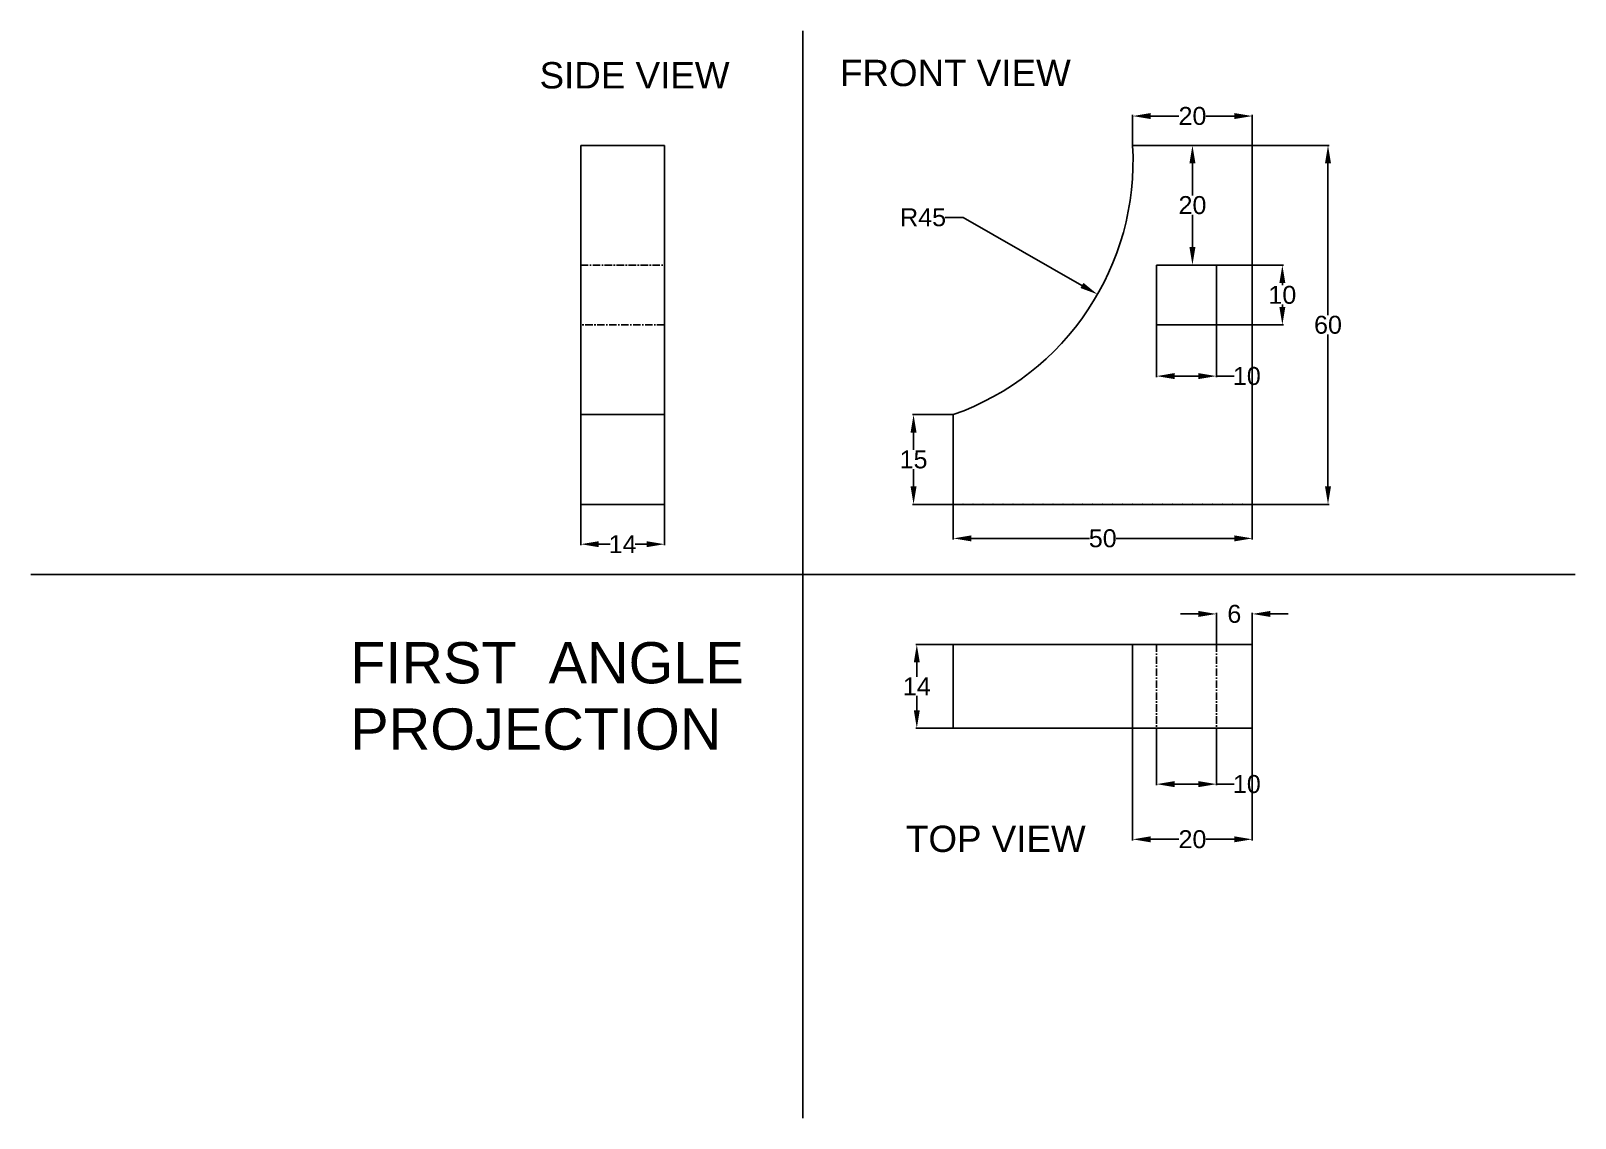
# Model space of a CAD drawing. Header units: inches. Extents: x -75 to 7550515, y 470 to 8171117.
# Drawn here: x -75 to 183.2, y 470.4 to 652 of the extents above.
import ezdxf

# ---------------------------------------------------------------- set-up
doc = ezdxf.new("R2010")
doc.units = ezdxf.units.IN
doc.header["$MEASUREMENT"] = 0
doc.linetypes.add('CENTER', pattern=[2, 1.25, -0.25, 0.25, -0.25])
doc.styles.get("Standard").update_dxf_attribs({"font": 'arial.ttf'})
doc.dimstyles.get("Standard").update_dxf_attribs({"dimtxt": 3, "dimasz": 3, "dimexe": 0.18, "dimexo": 0.0625, "dimgap": 0.09, "dimtad": 0, "dimtih": 1, "dimtoh": 1, "dimdec": 0, "dimzin": 0, "dimdsep": 46, "dimtxsty": 'Standard', "dimcen": 0.09, "dimadec": 0, "dimazin": 0, "dimtfac": 1, "dimtdec": 0, "dimtofl": 0, "dimtmove": 0, "dimatfit": 3, "dimfxl": 1, "dimtolj": 1, "dimtzin": 0, "dimarcsym": 0})

# ---------------------------------------------------------------- blocks, each defined once
blk = doc.blocks.new('*D24')
at = {"color": 0, "lineweight": -2, "transparency": 16777216}
for p, q in [((109.23, 632.97), (109.23, 637.99)), ((112.23, 637.81), (116.97, 637.81)), ((126.23, 637.81), (121.48, 637.81)), ((129.23, 632.97), (129.23, 637.99))]:
    blk.add_line(p, q, dxfattribs=at)
at = {"color": 0, "transparency": 16777216}
for points in [[(112.23, 638.31), (112.23, 637.31), (109.23, 637.81)], [(126.23, 638.31), (126.23, 637.31), (129.23, 637.81)]]:
    blk.add_solid(points, dxfattribs=at)
at = {"layer": 'Defpoints', "color": 0, "transparency": 16777216}
for p in [(129.23, 637.81), (109.23, 632.91), (129.23, 632.91)]:
    blk.add_point(p, dxfattribs=at)
at = {"color": 0, "transparency": 16777216, "insert": (119.23, 637.81), "char_height": 3, "attachment_point": 5}
blk.add_mtext('\\A1;20', dxfattribs=at)
blk = doc.blocks.new('*D20')
at = {"color": 0, "lineweight": -2, "transparency": 16777216}
for p, q in [((129.29, 632.91), (142.07, 632.91)), ((141.89, 629.91), (141.89, 604.53)), ((141.89, 575.91), (141.89, 601.29)), ((129.29, 572.91), (142.07, 572.91))]:
    blk.add_line(p, q, dxfattribs=at)
at = {"color": 0, "transparency": 16777216}
for points in [[(141.39, 629.91), (142.39, 629.91), (141.89, 632.91)], [(141.39, 575.91), (142.39, 575.91), (141.89, 572.91)]]:
    blk.add_solid(points, dxfattribs=at)
at = {"layer": 'Defpoints', "color": 0, "transparency": 16777216}
for p in [(129.23, 632.91), (129.23, 572.91), (141.89, 572.91)]:
    blk.add_point(p, dxfattribs=at)
at = {"color": 0, "transparency": 16777216, "insert": (141.89, 602.91), "char_height": 3, "attachment_point": 5}
blk.add_mtext('\\A1;60', dxfattribs=at)
blk = doc.blocks.new('*D25')
at = {"color": 0, "lineweight": -2, "transparency": 16777216}
for p, q in [((79.16, 549.5), (72.96, 549.5)), ((73.14, 546.5), (73.14, 544.1)), ((73.14, 538.5), (73.14, 540.91)), ((79.16, 535.5), (72.96, 535.5))]:
    blk.add_line(p, q, dxfattribs=at)
at = {"color": 0, "transparency": 16777216}
for points in [[(72.64, 546.5), (73.64, 546.5), (73.14, 549.5)], [(72.64, 538.5), (73.64, 538.5), (73.14, 535.5)]]:
    blk.add_solid(points, dxfattribs=at)
at = {"layer": 'Defpoints', "color": 0, "transparency": 16777216}
for p in [(79.23, 549.5), (73.14, 535.5), (79.23, 535.5)]:
    blk.add_point(p, dxfattribs=at)
at = {"color": 0, "transparency": 16777216, "insert": (73.14, 542.5), "char_height": 3, "attachment_point": 5}
blk.add_mtext('\\A1;14', dxfattribs=at)
blk = doc.blocks.new('*D26')
at = {"color": 0, "lineweight": -2, "transparency": 16777216}
for p, q in [((109.23, 535.44), (109.23, 516.76)), ((129.23, 535.44), (129.23, 516.76)), ((112.23, 516.94), (116.97, 516.94)), ((126.23, 516.94), (121.48, 516.94))]:
    blk.add_line(p, q, dxfattribs=at)
at = {"color": 0, "transparency": 16777216}
for points in [[(112.23, 517.44), (112.23, 516.44), (109.23, 516.94)], [(126.23, 517.44), (126.23, 516.44), (129.23, 516.94)]]:
    blk.add_solid(points, dxfattribs=at)
at = {"layer": 'Defpoints', "color": 0, "transparency": 16777216}
for p in [(109.23, 535.5), (129.23, 535.5), (129.23, 516.94)]:
    blk.add_point(p, dxfattribs=at)
at = {"color": 0, "transparency": 16777216, "insert": (119.23, 516.94), "char_height": 3, "attachment_point": 5}
blk.add_mtext('\\A1;20', dxfattribs=at)
blk = doc.blocks.new('*D27')
at = {"color": 0, "lineweight": -2, "transparency": 16777216}
for p, q in [((113.23, 535.44), (113.23, 525.98)), ((123.23, 535.44), (123.23, 525.98)), ((116.23, 526.16), (120.23, 526.16)), ((123.23, 526.16), (126.23, 526.16))]:
    blk.add_line(p, q, dxfattribs=at)
at = {"color": 0, "transparency": 16777216}
for points in [[(116.23, 526.66), (116.23, 525.66), (113.23, 526.16)], [(120.23, 526.66), (120.23, 525.66), (123.23, 526.16)]]:
    blk.add_solid(points, dxfattribs=at)
at = {"layer": 'Defpoints', "color": 0, "transparency": 16777216}
for p in [(113.23, 535.5), (123.23, 535.5), (123.23, 526.16)]:
    blk.add_point(p, dxfattribs=at)
at = {"color": 0, "transparency": 16777216, "insert": (128.32, 526.16), "char_height": 3, "attachment_point": 5}
blk.add_mtext('\\A1;10', dxfattribs=at)
blk = doc.blocks.new('*D28')
at = {"color": 0, "lineweight": -2, "transparency": 16777216}
for p, q in [((120.23, 554.6), (117.23, 554.6)), ((123.23, 549.56), (123.23, 554.78)), ((129.23, 549.56), (129.23, 554.78)), ((132.23, 554.6), (135.23, 554.6))]:
    blk.add_line(p, q, dxfattribs=at)
at = {"color": 0, "transparency": 16777216}
for points in [[(120.23, 555.1), (120.23, 554.1), (123.23, 554.6)], [(132.23, 555.1), (132.23, 554.1), (129.23, 554.6)]]:
    blk.add_solid(points, dxfattribs=at)
at = {"layer": 'Defpoints', "color": 0, "transparency": 16777216}
for p in [(129.23, 554.6), (123.23, 549.5), (129.23, 549.5)]:
    blk.add_point(p, dxfattribs=at)
at = {"color": 0, "transparency": 16777216, "insert": (126.23, 554.6), "char_height": 3, "attachment_point": 5}
blk.add_mtext('\\A1;6', dxfattribs=at)
blk = doc.blocks.new('*D21')
at = {"color": 0, "lineweight": -2, "transparency": 16777216}
for p, q in [((123.29, 612.91), (134.44, 612.91)), ((134.26, 609.91), (134.26, 609.53)), ((134.26, 605.91), (134.26, 606.29)), ((123.29, 602.91), (134.44, 602.91))]:
    blk.add_line(p, q, dxfattribs=at)
at = {"color": 0, "transparency": 16777216}
for points in [[(133.76, 609.91), (134.76, 609.91), (134.26, 612.91)], [(133.76, 605.91), (134.76, 605.91), (134.26, 602.91)]]:
    blk.add_solid(points, dxfattribs=at)
at = {"layer": 'Defpoints', "color": 0, "transparency": 16777216}
for p in [(123.23, 612.91), (123.23, 602.91), (134.26, 602.91)]:
    blk.add_point(p, dxfattribs=at)
at = {"color": 0, "transparency": 16777216, "insert": (134.26, 607.91), "char_height": 3, "attachment_point": 5}
blk.add_mtext('\\A1;10', dxfattribs=at)
blk = doc.blocks.new('*D22')
at = {"color": 0, "lineweight": -2, "transparency": 16777216}
for p, q in [((123.23, 632.91), (119.05, 632.91)), ((119.23, 629.91), (119.23, 624.53)), ((119.23, 615.91), (119.23, 621.29)), ((123.23, 612.91), (119.05, 612.91))]:
    blk.add_line(p, q, dxfattribs=at)
at = {"color": 0, "transparency": 16777216}
for points in [[(118.73, 629.91), (119.73, 629.91), (119.23, 632.91)], [(118.73, 615.91), (119.73, 615.91), (119.23, 612.91)]]:
    blk.add_solid(points, dxfattribs=at)
at = {"layer": 'Defpoints', "color": 0, "transparency": 16777216}
for p in [(119.23, 632.91), (123.29, 632.91), (123.29, 612.91)]:
    blk.add_point(p, dxfattribs=at)
at = {"color": 0, "transparency": 16777216, "insert": (119.23, 622.91), "char_height": 3, "attachment_point": 5}
blk.add_mtext('\\A1;20', dxfattribs=at)
blk = doc.blocks.new('*D16')
at = {"color": 0, "lineweight": -2, "transparency": 16777216}
for p, q in [((79.16, 587.91), (72.42, 587.91)), ((72.6, 584.91), (72.6, 582.03)), ((72.6, 575.91), (72.6, 578.79)), ((79.16, 572.91), (72.42, 572.91))]:
    blk.add_line(p, q, dxfattribs=at)
at = {"color": 0, "transparency": 16777216}
for points in [[(72.1, 584.91), (73.1, 584.91), (72.6, 587.91)], [(72.1, 575.91), (73.1, 575.91), (72.6, 572.91)]]:
    blk.add_solid(points, dxfattribs=at)
at = {"layer": 'Defpoints', "color": 0, "transparency": 16777216}
for p in [(79.23, 587.91), (72.6, 572.91), (79.23, 572.91)]:
    blk.add_point(p, dxfattribs=at)
at = {"color": 0, "transparency": 16777216, "insert": (72.6, 580.41), "char_height": 3, "attachment_point": 5}
blk.add_mtext('\\A1;15', dxfattribs=at)
blk = doc.blocks.new('*D17')
at = {"color": 0, "lineweight": -2, "transparency": 16777216}
for p, q in [((79.23, 572.84), (79.23, 567.05)), ((129.23, 572.84), (129.23, 567.05)), ((82.23, 567.23), (101.99, 567.23)), ((126.23, 567.23), (106.46, 567.23))]:
    blk.add_line(p, q, dxfattribs=at)
at = {"color": 0, "transparency": 16777216}
for points in [[(82.23, 567.73), (82.23, 566.73), (79.23, 567.23)], [(126.23, 567.73), (126.23, 566.73), (129.23, 567.23)]]:
    blk.add_solid(points, dxfattribs=at)
at = {"layer": 'Defpoints', "color": 0, "transparency": 16777216}
for p in [(79.23, 572.91), (129.23, 572.91), (129.23, 567.23)]:
    blk.add_point(p, dxfattribs=at)
at = {"color": 0, "transparency": 16777216, "insert": (104.23, 567.23), "char_height": 3, "attachment_point": 5}
blk.add_mtext('\\A1;50', dxfattribs=at)
blk = doc.blocks.new('*D18')
at = {"color": 0, "lineweight": -2, "transparency": 16777216}
for p, q in [((77.87, 620.88), (80.87, 620.88)), ((80.87, 620.88), (100.75, 609.5))]:
    blk.add_line(p, q, dxfattribs=at)
at = {"color": 0, "transparency": 16777216}
blk.add_solid([(101, 609.93), (100.5, 609.07), (103.36, 608.01)], dxfattribs=at)
at = {"layer": 'Defpoints', "color": 0, "transparency": 16777216}
for p in [(64.3, 630.36), (103.36, 608.01)]:
    blk.add_point(p, dxfattribs=at)
at = {"color": 0, "transparency": 16777216, "insert": (74.19, 620.88), "char_height": 3, "attachment_point": 5}
blk.add_mtext('\\A1;R45', dxfattribs=at)
blk = doc.blocks.new('*D23')
at = {"color": 0, "lineweight": -2, "transparency": 16777216}
for p, q in [((16.95, 572.84), (16.95, 566.08)), ((30.95, 572.84), (30.95, 566.08)), ((19.95, 566.26), (21.86, 566.26)), ((27.95, 566.26), (26.04, 566.26))]:
    blk.add_line(p, q, dxfattribs=at)
at = {"color": 0, "transparency": 16777216}
for points in [[(19.95, 566.76), (19.95, 565.76), (16.95, 566.26)], [(27.95, 566.76), (27.95, 565.76), (30.95, 566.26)]]:
    blk.add_solid(points, dxfattribs=at)
at = {"layer": 'Defpoints', "color": 0, "transparency": 16777216}
for p in [(16.95, 572.91), (30.95, 572.91), (30.95, 566.26)]:
    blk.add_point(p, dxfattribs=at)
at = {"color": 0, "transparency": 16777216, "insert": (23.95, 566.26), "char_height": 3, "attachment_point": 5}
blk.add_mtext('\\A1;14', dxfattribs=at)
blk = doc.blocks.new('*D19')
at = {"color": 0, "lineweight": -2, "transparency": 16777216}
for p, q in [((113.23, 602.84), (113.23, 594.17)), ((123.23, 602.84), (123.23, 594.17)), ((116.23, 594.35), (120.23, 594.35)), ((123.23, 594.35), (126.23, 594.35))]:
    blk.add_line(p, q, dxfattribs=at)
at = {"color": 0, "transparency": 16777216}
for points in [[(116.23, 594.85), (116.23, 593.85), (113.23, 594.35)], [(120.23, 594.85), (120.23, 593.85), (123.23, 594.35)]]:
    blk.add_solid(points, dxfattribs=at)
at = {"layer": 'Defpoints', "color": 0, "transparency": 16777216}
for p in [(113.23, 602.91), (123.23, 602.91), (123.23, 594.35)]:
    blk.add_point(p, dxfattribs=at)
at = {"color": 0, "transparency": 16777216, "insert": (128.32, 594.35), "char_height": 3, "attachment_point": 5}
blk.add_mtext('\\A1;10', dxfattribs=at)

msp = doc.modelspace()

# ---------------------------------------------------------------- linework, layer by layer
for p, q in [((54.11, 652.04), (54.11, 470.35)), ((30.95, 632.91), (16.95, 632.91)), ((16.95, 632.91), (16.95, 572.91)), ((16.95, 632.91), (16.95, 612.91)), ((30.95, 572.91), (30.95, 632.91)), ((129.23, 632.91), (109.23, 632.91)), ((129.23, 572.91), (129.23, 632.91)), ((129.23, 632.91), (129.23, 612.91)), ((30.95, 612.91), (30.95, 602.91)), ((123.23, 612.91), (113.23, 612.91)), ((113.23, 612.91), (113.23, 602.91)), ((123.23, 602.91), (123.23, 612.91)), ((113.23, 602.91), (123.23, 602.91)), ((16.95, 572.91), (16.95, 587.91)), ((16.95, 587.91), (30.95, 587.91)), ((79.23, 572.91), (79.23, 587.91)), ((16.95, 572.91), (30.95, 572.91)), ((79.23, 572.91), (129.23, 572.91)), ((-74.98, 561.19), (183.21, 561.19)), ((79.23, 549.5), (129.23, 549.5)), ((79.23, 535.5), (79.23, 549.5)), ((109.23, 549.5), (109.23, 535.5)), ((129.23, 549.5), (129.23, 535.5)), ((129.23, 535.5), (79.23, 535.5))]:
    msp.add_line(p, q)
at = {"color": 6, "linetype": 'CENTER'}
for p, q in [((16.95, 612.91), (30.95, 612.91)), ((30.95, 602.91), (16.95, 602.91)), ((113.23, 549.5), (113.23, 535.5)), ((123.23, 549.5), (123.23, 535.5))]:
    msp.add_line(p, q, dxfattribs=at)
msp.add_arc((64.3, 630.36), 45, 289.3737, 3.2461)
for p in [(80.89, 572.91), (82.56, 572.91), (84.23, 572.91), (85.89, 572.91), (87.56, 572.91), (89.23, 572.91), (90.89, 572.91), (92.56, 572.91), (94.23, 572.91), (95.89, 572.91), (97.56, 572.91), (99.23, 572.91), (100.89, 572.91), (102.56, 572.91), (104.23, 572.91), (104.23, 572.91), (105.89, 572.91), (107.56, 572.91), (109.23, 572.91), (110.89, 572.91), (112.56, 572.91), (114.23, 572.91), (115.89, 572.91), (117.56, 572.91), (119.23, 572.91), (120.89, 572.91), (122.56, 572.91), (124.23, 572.91), (125.89, 572.91), (127.56, 572.91), (129.23, 572.91)]:
    msp.add_point(p)

# ---------------------------------------------------------------- texts
for s, height, p in [('SIDE VIEW', 4.4, (10.07, 642.42)), ('FRONT VIEW', 4.4, (60.3, 642.81)), ('FIRST  ANGLE', 6.8919, (-21.58, 543)), ('PROJECTION', 6.892, (-21.58, 531.92)), ('TOP VIEW', 4.4, (71.33, 514.82))]:
    msp.add_text(s, height=height).set_placement(p)

# ---------------------------------------------------------------- dimensions: what is measured, and where the dimension line sits
for base, p1, p2, picture, middle in [((129.23, 637.81), (109.23, 632.91), (129.23, 632.91), '*D24', (119.23, 637.81)), ((123.23, 594.35), (113.23, 602.91), (123.23, 602.91), '*D19', (128.32, 594.35)), ((30.95, 566.26), (16.95, 572.91), (30.95, 572.91), '*D23', (23.95, 566.26)), ((129.23, 567.23), (79.23, 572.91), (129.23, 572.91), '*D17', (104.23, 567.23)), ((129.23, 554.6), (123.23, 549.5), (129.23, 549.5), '*D28', (126.23, 554.6)), ((129.23, 516.94), (109.23, 535.5), (129.23, 535.5), '*D26', (119.23, 516.94)), ((123.23, 526.16), (113.23, 535.5), (123.23, 535.5), '*D27', (128.32, 526.16))]:
    dim = msp.add_linear_dim(base=base, p1=p1, p2=p2, dimstyle='Standard')
    dim.commit()
    dim.dimension.update_dxf_attribs({"geometry": picture, "text_midpoint": middle})
for base, p1, p2, picture, middle in [((119.23, 632.91), (123.29, 612.91), (123.29, 632.91), '*D22', (119.23, 622.91)), ((141.89, 572.91), (129.23, 632.91), (129.23, 572.91), '*D20', (141.89, 602.91)), ((134.26, 602.91), (123.23, 612.91), (123.23, 602.91), '*D21', (134.26, 607.91)), ((72.6, 572.91), (79.23, 587.91), (79.23, 572.91), '*D16', (72.6, 580.41)), ((73.14, 535.5), (79.23, 549.5), (79.23, 535.5), '*D25', (73.14, 542.5))]:
    dim = msp.add_linear_dim(base=base, p1=p1, p2=p2, angle=90, dimstyle='Standard')
    dim.commit()
    dim.dimension.update_dxf_attribs({"geometry": picture, "text_midpoint": middle})
dim = msp.add_radius_dim(center=(64.3, 630.36), mpoint=(103.36, 608.01), dimstyle='Standard')
dim.commit()
dim.dimension.update_dxf_attribs({"geometry": '*D18', "text_midpoint": (74.19, 620.88), "dimtype": 164})

doc.saveas('drawing.dxf')
